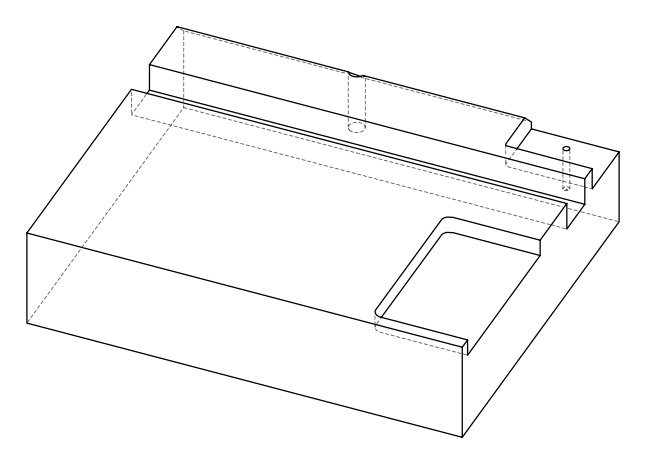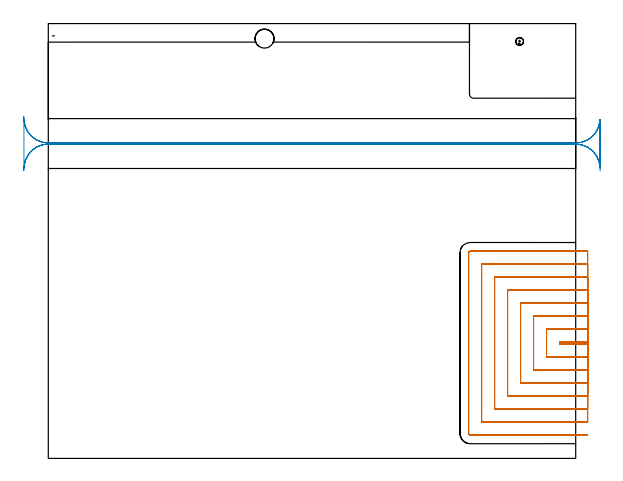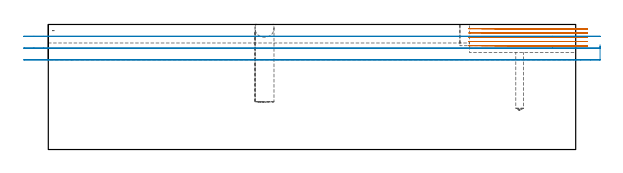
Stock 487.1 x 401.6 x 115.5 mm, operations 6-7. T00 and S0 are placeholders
(PLAN: 7 operations, 6 tool changes, 128.9 min)
(1 INDEXABLE_INSERT_DRILL_BLIND_HOLE_FROM_SOLID | STEP1POCKET | NXT0302_006 | 0.3 min | 17152 mm3)
(2 SPOT_DRILL | STEP1POCKET_1 | NXT0321_9005460120000 | 0.03 min | 2794 mm3)
(3 DRILL_BLIND_HOLE_INTO_CENTER | STEP1POCKET_1 | UGT0301_191 | 0.23 min | 2060 mm3)
(4 AREA_MILL | FG_CHAMFER_SURFACE | UGT0205_001 | 21.59 min | 57060 mm3)
(5 MILL_CORNER_NOTCH_RECTANGULAR | CORNER_NOTCH_RECTANGULAR | NXT0201_008 | Follow Part, ap 1.5, ae 75% | 67.9 min | 171090 mm3)
(6 MILL_SLOT | SLOT_PARTIAL_RECTANGULAR | NXT0201_012 | Follow Part, ap 4, ae 75% | 30.24 min | 388578 mm3)
(7 MILL_RECTANGULAR_SLOT | SLOT_RECTANGULAR | UGT0201_009 | Follow Part, ap 11.25, ae 75% | 8.58 min | 732908 mm3)
(TOOL NXT0302_006 | Index. Insert Drill 17.5mm [880-D1750L25-05] | D17.5 PA176 FL88 Z2)
(TOOL NXT0321_9005460120000 | NC Spot Drill, 142deg, 12mm, Carbide, Uncoated | D12 PA142 FL30 Z2)
(TOOL UGT0301_191 | Twist Drill 7.1 mm | D7.1 PA118 FL66 Z2)
(TOOL UGT0205_001 | Chamfer Mill 20 x 3 x 45 deg. | D20 FL50 Z2)
(TOOL NXT0201_008 | ENDMILL 6mm [2P460-0600-NA 1630] | D6 FL26 Z6)
(TOOL NXT0201_012 | ENDMILL 16mm [2P460-1600-NA 1630] | D16 FL38 Z6)
(TOOL UGT0201_009 | End Mill 45 mm | D45 FL63 Z6)
(OP 6 MILL_SLOT)
G17 G21 G94 G90
T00 M6
G54
G17 G0 G90 X498.1 Y107.4 S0 M3
G43 Z125.5 H1
Z111.58
G94 G1 X495.1 F250.
X472.2 F500.
Y105.6
X495.1
X498.1 F250.
Y119.4
X495.1
X460.2 F500.
Y93.6
X495.1
X498.1 F250.
Y131.4
X495.1
X448.2 F500.
Y81.6
X495.1
X498.1 F250.
Y143.4
X495.1
X436.2 F500.
Y69.6
X495.1
X498.1 F250.
Y155.4
X495.1
X424.2 F500.
Y57.6
X495.1
X498.1 F250.
Y167.4
X495.1
X412.2 F500.
Y45.6
X495.1
X498.1 F250.
Y179.4
X495.1
X400.2 F500.
Y33.6
X495.1
X498.1 F250.
Y191.4
X495.1
X389.8 F500.
G3 X388.2 Y189.8 R1.6
G1 Y23.2
G3 X389.8 Y21.6 R1.6
G1 X495.1
X498.1 F250.
G0 Y107.4 Z107.66
G1 X495.1
X472.2 F500.
Y105.6
X495.1
X498.1 F250.
Y119.4
X495.1
X460.2 F500.
Y93.6
X495.1
X498.1 F250.
Y131.4
X495.1
X448.2 F500.
Y81.6
X495.1
X498.1 F250.
Y143.4
X495.1
X436.2 F500.
Y69.6
X495.1
X498.1 F250.
Y155.4
X495.1
X424.2 F500.
Y57.6
X495.1
X498.1 F250.
Y167.4
X495.1
X412.2 F500.
Y45.6
X495.1
X498.1 F250.
Y179.4
X495.1
X400.2 F500.
Y33.6
X495.1
X498.1 F250.
Y191.4
X495.1
X389.8 F500.
G3 X388.2 Y189.8 R1.6
G1 Y23.2
G3 X389.8 Y21.6 R1.6
G1 X495.1
X498.1 F250.
G0 Y107.4 Z103.74
G1 X495.1
X472.2 F500.
Y105.6
X495.1
X498.1 F250.
Y119.4
X495.1
X460.2 F500.
Y93.6
X495.1
X498.1 F250.
Y131.4
X495.1
X448.2 F500.
Y81.6
X495.1
X498.1 F250.
Y143.4
X495.1
X436.2 F500.
Y69.6
X495.1
X498.1 F250.
Y155.4
X495.1
X424.2 F500.
Y57.6
X495.1
X498.1 F250.
Y167.4
X495.1
X412.2 F500.
Y45.6
X495.1
X498.1 F250.
Y179.4
X495.1
X400.2 F500.
Y33.6
X495.1
X498.1 F250.
Y191.4
X495.1
X389.8 F500.
G3 X388.2 Y189.8 R1.6
G1 Y23.2
G3 X389.8 Y21.6 R1.6
G1 X495.1
X498.1 F250.
G0 Y107.4 Z99.82
G1 X495.1
X472.2 F500.
Y105.6
X495.1
X498.1 F250.
Y119.4
X495.1
X460.2 F500.
Y93.6
X495.1
X498.1 F250.
Y131.4
X495.1
X448.2 F500.
Y81.6
X495.1
X498.1 F250.
Y143.4
X495.1
X436.2 F500.
Y69.6
X495.1
X498.1 F250.
Y155.4
X495.1
X424.2 F500.
Y57.6
X495.1
X498.1 F250.
Y167.4
X495.1
X412.2 F500.
Y45.6
X495.1
X498.1 F250.
Y179.4
X495.1
X400.2 F500.
Y33.6
X495.1
X498.1 F250.
Y191.4
X495.1
X389.8 F500.
G3 X388.2 Y189.8 R1.6
G1 Y23.2
G3 X389.8 Y21.6 R1.6
G1 X495.1
X498.1 F250.
G0 Y107.4 Z95.9
G1 X495.1
X472.2 F500.
Y105.6
X495.1
X498.1 F250.
Y119.4
X495.1
X460.2 F500.
Y93.6
X495.1
X498.1 F250.
Y131.4
X495.1
X448.2 F500.
Y81.6
X495.1
X498.1 F250.
Y143.4
X495.1
X436.2 F500.
Y69.6
X495.1
X498.1 F250.
Y155.4
X495.1
X424.2 F500.
Y57.6
X495.1
X498.1 F250.
Y167.4
X495.1
X412.2 F500.
Y45.6
X495.1
X498.1 F250.
Y179.4
X495.1
X400.2 F500.
Y33.6
X495.1
X498.1 F250.
Y191.4
X495.1
X389.8 F500.
G3 X388.2 Y189.8 R1.6
G1 Y23.2
G3 X389.8 Y21.6 R1.6
G1 X495.1
X498.1 F250.
G0 Z125.5
M5
M2
(OP 7 MILL_RECTANGULAR_SLOT)
G17 G21 G94 G90
T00 M6
G54
G17 G0 G90 X-22.625 Y265.965 S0 M3
G43 Z125.5 H0
Z104.6
G94 G1 X-22.47 Y268.961 F250.
G2 X-13.261 Y285.977 R22.5 F500.
X-4.157 Y289.913 R22.5 F414.
X0. Y290.3 R22.5 F342.
G1 X465.819
X487.1 F500.
G2 X509.59 Y268.471 R22.5
G1 X509.6
Y313.129
X509.59
G2 X487.1 Y291.3 R22.5
G1 X0.
G2 X-22.47 Y312.639 R22.5
G1 X-22.625 Y315.635 F250.
G0 Y265.965 Z93.7
G1 X-22.47 Y268.961
G2 X-13.261 Y285.977 R22.5 F500.
X-4.157 Y289.913 R22.5 F414.
X0. Y290.3 R22.5 F342.
G1 X465.819
X487.1 F500.
G2 X509.59 Y268.471 R22.5
G1 X509.6
Y313.129
X509.59
G2 X487.1 Y291.3 R22.5
G1 X0.
G2 X-22.47 Y312.639 R22.5
G1 X-22.625 Y315.635 F250.
G0 Z125.5
X509.6 Y275.658
Z96.7
G1 Y268.471 Z94.774
X509.59 Z94.772
X509.6 Z94.769
Y313.129 Z82.803
X509.59 Z82.8
G2 X500.754 Y295.917 R22.5 F500.
X491.739 Y291.783 R22.5 F420.
X487.1 Y291.3 R22.5 F347.
G1 X21.772
X0. F500.
G2 X-22.49 Y313.129 R22.5
G1 X-22.5
Y268.471
X-22.49
G2 X0. Y290.3 R22.5
G1 X487.1
G2 X509.59 Y268.471 R22.5
G1 X509.679 Y265.472 F250.
G0 Z125.5
M5
M2
